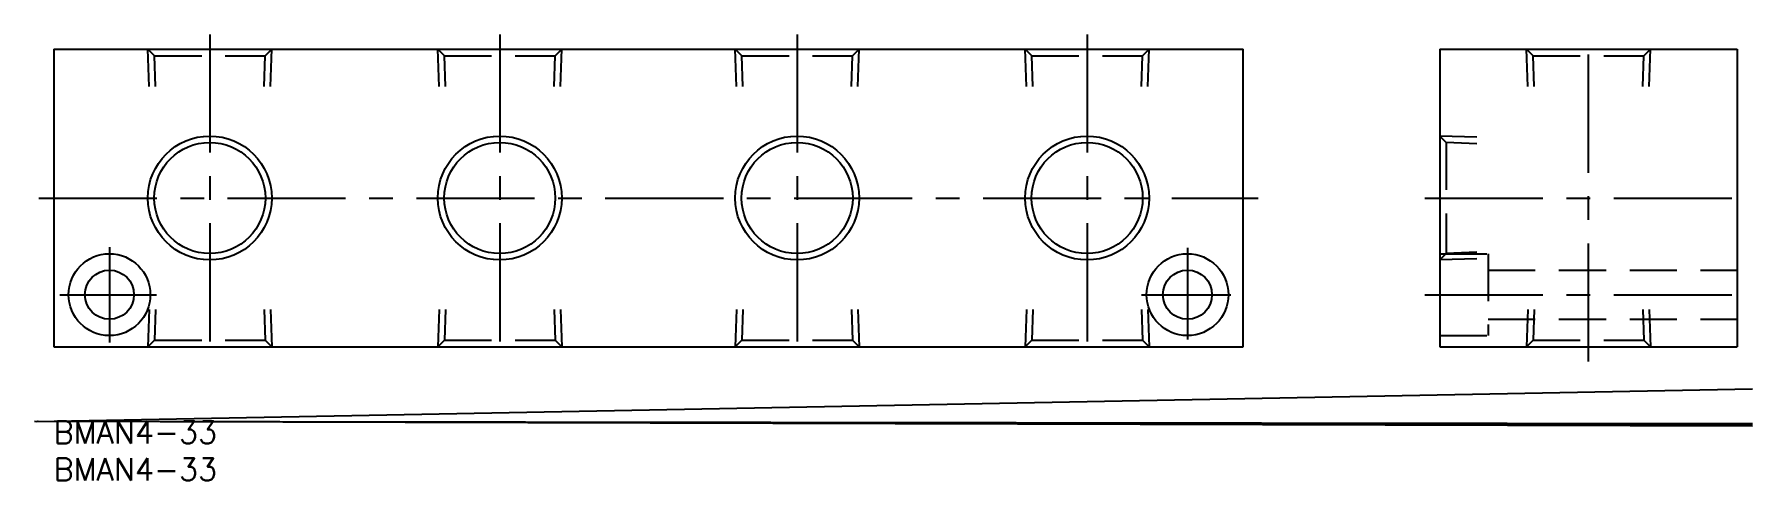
# Model space of a CAD drawing. Extents: x -3 to 229, y -8 to 52.
import ezdxf

# ---------------------------------------------------------------- set-up
doc = ezdxf.new("R2010")
doc.units = 0
doc.header["$LTSCALE"] = 0.5
doc.linetypes.add('CENTER', pattern=[50.8, 31.75, -6.35, 6.35, -6.35])
doc.linetypes.add('DASHED', pattern=[19.05, 12.7, -6.35])
for name, color, linetype in [('MSM_CENTER', 1, 'CENTER'), ('MSM_CONTINUOUS', 7, 'CONTINUOUS'), ('MSM_DASHED', 4, 'DASHED'), ('MSM_NARROW', 5, 'CONTINUOUS'), ('MSM_PART_NUMBER', 7, 'CONTINUOUS')]:
    doc.layers.add(name, color=color, linetype=linetype)
doc.styles.get("Standard").update_dxf_attribs({"font": 'txt.shx', "height": 2, "bigfont": 'bigfont.shx'})

# ---------------------------------------------------------------- blocks, each defined once
blk = doc.blocks.new('*U36')
at = {"layer": 'MSM_PART_NUMBER'}
blk.add_text('BMAN4-33', height=3, dxfattribs=at).set_placement((0, -3))
blk = doc.blocks.new('*U37')
at = {"layer": 'MSM_PART_NUMBER'}
blk.add_text('BMAN4-33', height=3, dxfattribs=at).set_placement((0, -8))

msp = doc.modelspace()

# ---------------------------------------------------------------- linework, layer by layer
at = {"layer": 'MSM_CENTER', "color": 1, "linetype": 'CENTER'}
for p, q in [((21, 52), (21, 8)), ((60, 52), (60, 8)), ((100, 52), (100, 8)), ((139, 52), (139, 8)), ((206.43, 8), (206.43, 52)), ((-2, 30), (162, 30)), ((184.43, 30), (228.43, 30)), ((7.5, 23.39), (7.5, 10.57)), ((152.5, 23.29), (152.5, 10.98)), ((0.83, 17), (13.83, 17)), ((146.34, 17), (158.33, 17)), ((184.43, 17), (228.43, 17)), ((184.43, 17), (228.43, 17))]:
    msp.add_line(p, q, dxfattribs=at)
at = {"layer": 'MSM_CONTINUOUS'}
for p, q in [((0, 50), (160, 50)), ((0, 50), (0, 10)), ((160, 10), (160, 50)), ((186.43, 50), (226.43, 50)), ((186.43, 50), (186.43, 10)), ((226.43, 50), (226.43, 10)), ((0, 10), (160, 10)), ((186.43, 10), (226.43, 10)), ((-2.29, -0.04), (228.48, 4.35)), ((-2.6, 0), (228.48, -0.33)), ((-2.23, 0), (228.42, -0.38)), ((-2.11, 0.01), (228.52, -0.63)), ((-1.99, 0), (228.49, -0.56))]:
    msp.add_line(p, q, dxfattribs=at)
for centre, radius in [((21, 30), 7.47), ((60, 30), 7.47), ((100, 30), 7.47), ((139, 30), 7.47), ((7.5, 17), 5.5), ((152.5, 17), 5.5), ((7.5, 17), 3.3), ((152.5, 17), 3.3)]:
    msp.add_circle(centre, radius, dxfattribs=at)
at = {"layer": 'MSM_DASHED'}
for p, q in [((12.84, 45), (12.67, 50)), ((13.56, 49.11), (12.67, 50)), ((13.56, 49.11), (28.44, 49.11)), ((13.7, 45), (13.56, 49.11)), ((28.3, 45), (28.44, 49.11)), ((28.44, 49.11), (29.33, 50)), ((29.16, 45), (29.33, 50)), ((51.84, 45), (51.67, 50)), ((52.56, 49.11), (51.67, 50)), ((52.56, 49.11), (67.44, 49.11)), ((52.7, 45), (52.56, 49.11)), ((67.3, 45), (67.44, 49.11)), ((67.44, 49.11), (68.33, 50)), ((68.16, 45), (68.33, 50)), ((91.84, 45), (91.67, 50)), ((92.56, 49.11), (91.67, 50)), ((92.56, 49.11), (107.44, 49.11)), ((92.7, 45), (92.56, 49.11)), ((107.3, 45), (107.44, 49.11)), ((107.44, 49.11), (108.33, 50)), ((108.16, 45), (108.33, 50)), ((130.84, 45), (130.67, 50)), ((131.56, 49.11), (130.67, 50)), ((131.56, 49.11), (146.44, 49.11)), ((131.7, 45), (131.56, 49.11)), ((146.3, 45), (146.44, 49.11)), ((146.44, 49.11), (147.33, 50)), ((147.16, 45), (147.33, 50)), ((198.27, 45), (198.1, 50)), ((198.99, 49.11), (198.1, 50)), ((198.99, 49.11), (213.87, 49.11)), ((199.13, 45), (198.99, 49.11)), ((213.73, 45), (213.87, 49.11)), ((213.87, 49.11), (214.76, 50)), ((214.59, 45), (214.76, 50)), ((191.43, 38.16), (186.43, 38.33)), ((187.32, 37.44), (186.43, 38.33)), ((191.43, 37.3), (187.32, 37.44)), ((187.32, 37.44), (187.32, 22.56)), ((187.32, 22.56), (186.43, 21.67)), ((186.43, 22.5), (192.93, 22.5)), ((191.43, 21.84), (186.43, 21.67)), ((191.43, 22.7), (187.32, 22.56)), ((192.93, 22.5), (192.93, 11.5)), ((192.93, 20.3), (226.43, 20.3)), ((12.84, 15), (12.67, 10)), ((13.7, 15), (13.56, 10.89)), ((28.3, 15), (28.44, 10.89)), ((29.16, 15), (29.33, 10)), ((51.84, 15), (51.67, 10)), ((52.7, 15), (52.56, 10.89)), ((67.3, 15), (67.44, 10.89)), ((68.16, 15), (68.33, 10)), ((91.84, 15), (91.67, 10)), ((92.7, 15), (92.56, 10.89)), ((107.3, 15), (107.44, 10.89)), ((108.16, 15), (108.33, 10)), ((130.84, 15), (130.67, 10)), ((131.7, 15), (131.56, 10.89)), ((146.3, 15), (146.44, 10.89)), ((147.16, 15), (147.33, 10)), ((198.27, 15), (198.1, 10)), ((199.13, 15), (198.99, 10.89)), ((213.73, 15), (213.87, 10.89)), ((214.59, 15), (214.76, 10)), ((192.93, 13.7), (226.43, 13.7)), ((13.56, 10.89), (12.67, 10)), ((13.56, 10.89), (28.44, 10.89)), ((28.44, 10.89), (29.33, 10)), ((52.56, 10.89), (51.67, 10)), ((52.56, 10.89), (67.44, 10.89)), ((67.44, 10.89), (68.33, 10)), ((92.56, 10.89), (91.67, 10)), ((92.56, 10.89), (107.44, 10.89)), ((107.44, 10.89), (108.33, 10)), ((131.56, 10.89), (130.67, 10)), ((131.56, 10.89), (146.44, 10.89)), ((146.44, 10.89), (147.33, 10)), ((186.43, 11.5), (192.93, 11.5)), ((198.99, 10.89), (198.1, 10)), ((198.99, 10.89), (213.87, 10.89)), ((213.87, 10.89), (214.76, 10))]:
    msp.add_line(p, q, dxfattribs=at)
at = {"layer": 'MSM_NARROW'}
for centre in [(21, 30), (60, 30), (100, 30), (139, 30)]:
    msp.add_circle(centre, 8.33, dxfattribs=at)

# ---------------------------------------------------------------- block references
at = {"layer": 'MSM_CONTINUOUS'}
for name in ['*U36', '*U37']:
    msp.add_blockref(name, (0, 0), dxfattribs=at)

doc.saveas('drawing.dxf')
